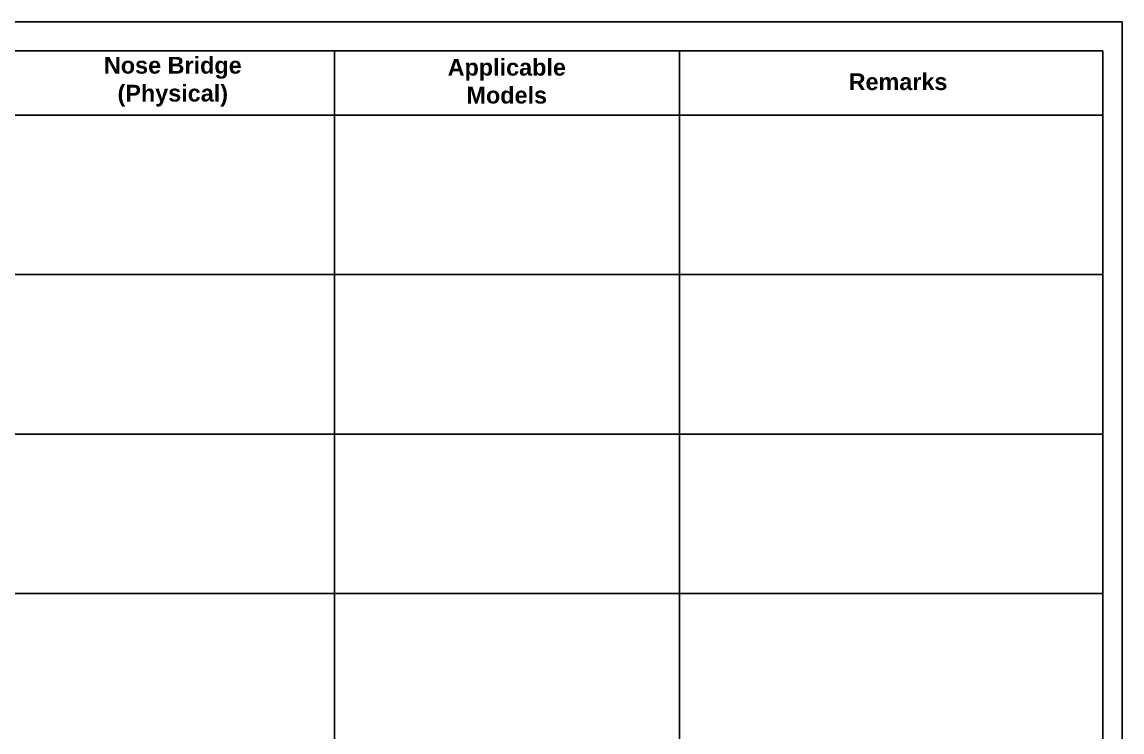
# Model space of a CAD drawing. Header units: inches. Extents: x 3613 to 8393, y -2205 to -794.
# Drawn here: x 4267 to 4496.9, y -2056.3 to -1907.8 of the extents above; entities that cross this region are included whole.
import ezdxf

# ---------------------------------------------------------------- set-up
doc = ezdxf.new("R2010")
doc.units = ezdxf.units.IN
doc.header["$MEASUREMENT"] = 0
doc.styles.get("Standard").update_dxf_attribs({"font": 'arial.ttf'})

msp = doc.modelspace()

# ---------------------------------------------------------------- linework, layer by layer
for p, q in [((4492.889, -1913.772), (4083.633, -1913.772)), ((4332.334, -1913.772), (4332.334, -2169.733)), ((4404.425, -1913.772), (4404.425, -2169.733)), ((4492.889, -2200.513), (4492.889, -1913.772)), ((4096.451, -1927.266), (4492.889, -1927.266)), ((4096.451, -1960.607), (4492.889, -1960.607)), ((4096.451, -1993.949), (4492.889, -1993.949)), ((4096.451, -2027.291), (4492.889, -2027.291))]:
    msp.add_line(p, q)
msp.add_lwpolyline([(4496.927, -2204.772), (4496.927, -1907.772), (4076.927, -1907.772), (4076.927, -2204.772)], close=True)

# ---------------------------------------------------------------- texts
at = {"char_height": 3.5, "width": 34.34827, "attachment_point": 5}
for s, insert in [('{\\fArial|b1|i0|c0|p34;Nose Bridge (Physical)}', (4298.516, -1920.268)), ('{\\fArial|b1|i0|c0|p34;Applicable Models}', (4368.331, -1920.183)), ('{\\fArial|b1|i0|c0|p34;Remarks}', (4450.111, -1920.288))]:
    msp.add_mtext(s, dxfattribs=dict(at, insert=insert))

doc.saveas('drawing.dxf')
